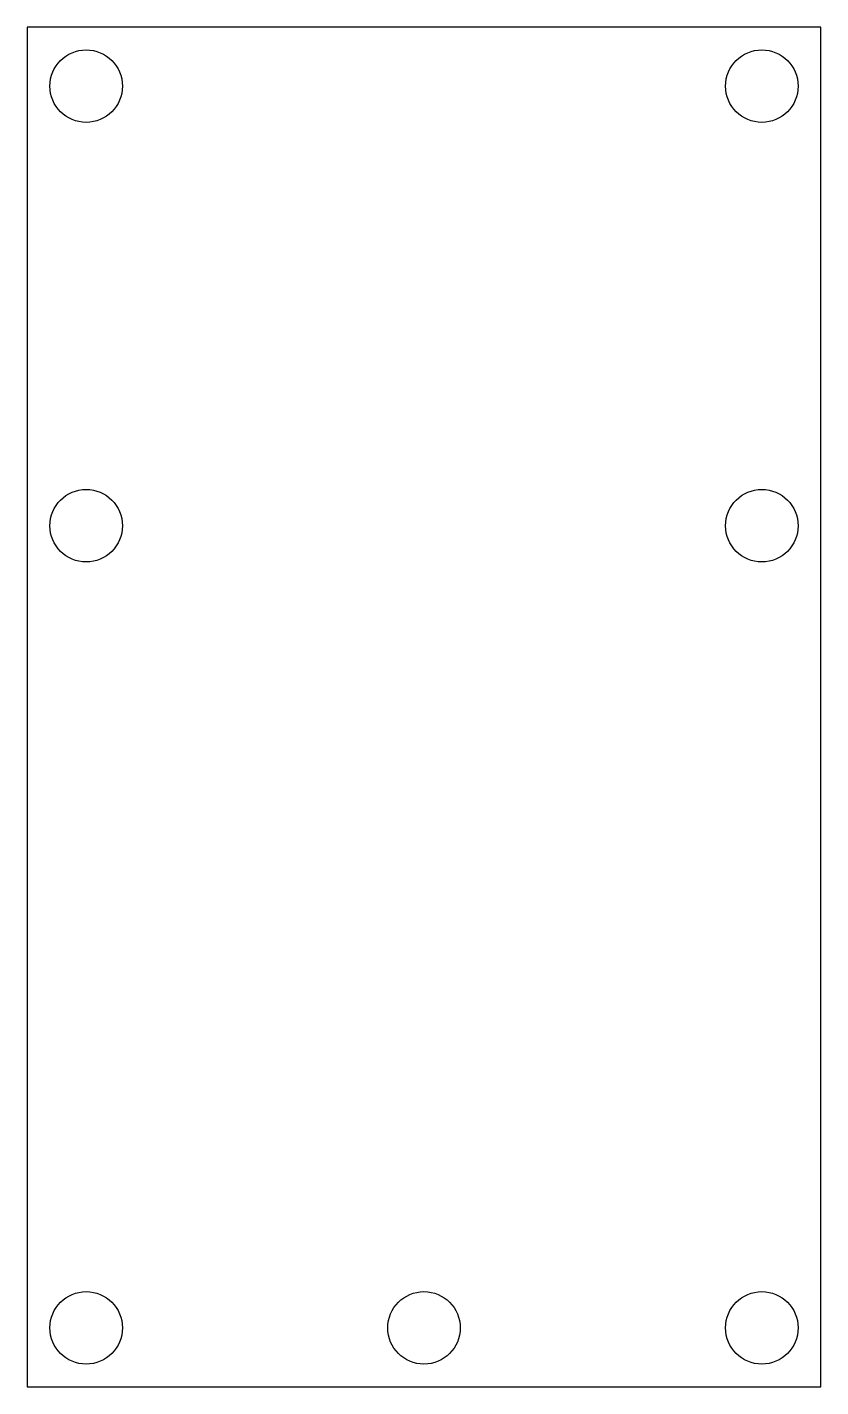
# Model space of a CAD drawing. Header units: millimetres. Extents: x 0 to 35, y 0 to 60.
import ezdxf

# ---------------------------------------------------------------- set-up
doc = ezdxf.new("R2010")
doc.units = ezdxf.units.MM
doc.layers.add('HOLES', color=1, linetype='CONTINUOUS')
doc.layers.add('OUTLINE', color=7, linetype='CONTINUOUS')

msp = doc.modelspace()

# ---------------------------------------------------------------- linework, layer by layer
at = {"layer": 'HOLES'}
for centre in [(2.6, 57.4), (32.4, 57.4), (2.6, 38), (32.4, 38), (2.6, 2.6), (17.5, 2.6), (32.4, 2.6)]:
    msp.add_circle(centre, 1.6, dxfattribs=at)
at = {"layer": 'OUTLINE'}
for p, q in [((35, 60), (0, 60)), ((0, 60), (0, 0)), ((35, 0), (35, 60)), ((0, 0), (35, 0))]:
    msp.add_line(p, q, dxfattribs=at)

doc.saveas('drawing.dxf')
